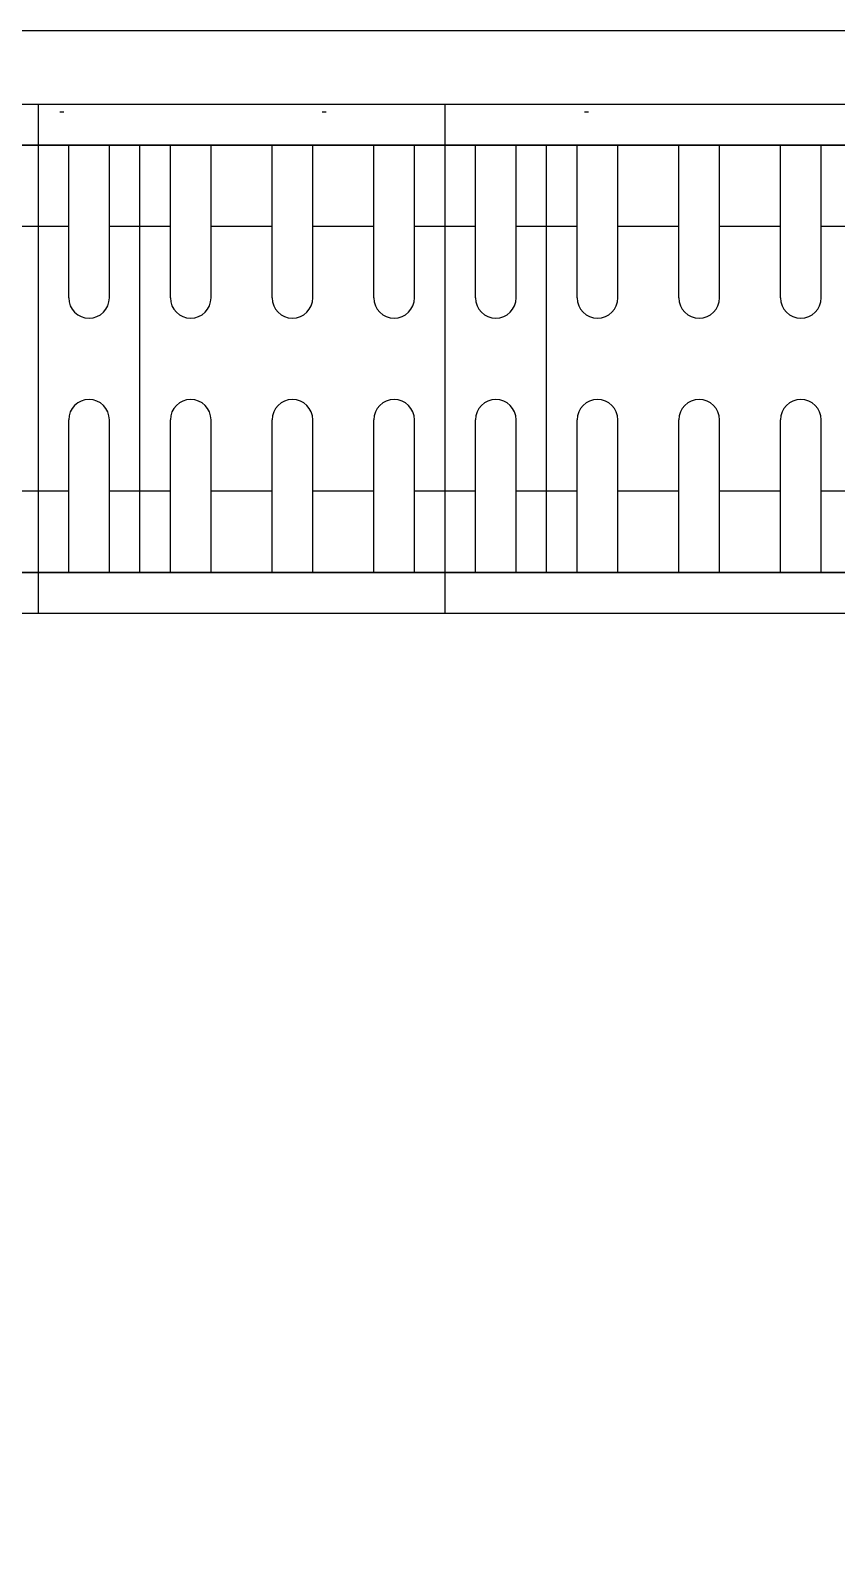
# Model space of a CAD drawing. Header units: inches. Extents: x 21 to 38546, y 13 to 15001.
# Drawn here: x 5736.7 to 5756.51, y 2521.52 to 2559.08 of the extents above; entities that cross this region are included whole.
import ezdxf

# ---------------------------------------------------------------- set-up
doc = ezdxf.new("R2010")
doc.units = ezdxf.units.IN
doc.header["$MEASUREMENT"] = 0
doc.linetypes.add('DOT', pattern=[6.35, 0, -6.35])
doc.layers.add('RAST-IST-RADYATÖR-DİNAMİK BLOK', color=83, linetype='Continuous')
doc.layers.add('Z_MİM_-KM-BEAM-RAY', color=8, linetype='DOT', lineweight=25)
doc.layers.add('Z_MİM_-KM-CERAMIC-09', color=8, linetype='Continuous', lineweight=25)

# ---------------------------------------------------------------- blocks, each defined once
blk = doc.blocks.new('-KM_Kiriş İzi_ZK')
at = {"layer": 'Z_MİM_-KM-BEAM-RAY'}
blk.add_line((1980, 1575.001), (2679.999, 1575.001), dxfattribs=at)
blk = doc.blocks.new('IS_RADYATOR-PLAN-100')
at = {"layer": 'RAST-IST-RADYATÖR-DİNAMİK BLOK', "color": 7}
for p, q in [((90.75, 11.5), (90.75, 7.75)), ((91.75, 11.5), (91.75, 7.75)), ((93.25, 11.5), (93.25, 7.75)), ((94.25, 11.5), (94.25, 7.75)), ((95.75, 11.5), (95.75, 7.75)), ((96.75, 11.5), (96.75, 7.75)), ((90, 9.5), (90.75, 9.5)), ((91.75, 9.5), (92.5, 9.5)), ((92.5, 9.5), (93.25, 9.5)), ((94.25, 9.5), (95, 9.5)), ((95, 9.5), (95.75, 9.5)), ((96.75, 9.5), (97.5, 9.5)), ((90.75, 4.75), (90.75, 1)), ((91.75, 4.75), (91.75, 1)), ((93.25, 4.75), (93.25, 1)), ((94.25, 4.75), (94.25, 1)), ((95.75, 4.75), (95.75, 1)), ((96.75, 4.75), (96.75, 1)), ((90, 3), (90.75, 3)), ((91.75, 3), (92.5, 3)), ((92.5, 3), (93.25, 3)), ((94.25, 3), (95, 3)), ((95, 3), (95.75, 3)), ((96.75, 3), (97.5, 3))]:
    blk.add_line(p, q, dxfattribs=at)
at = {"layer": 'RAST-IST-RADYATÖR-DİNAMİK BLOK'}
for points in [[(0, 0), (100, 0), (100, 12.5), (0, 12.5)], [(2.5, 11.5), (97.5, 11.5), (97.5, 1), (2.5, 1)]]:
    blk.add_lwpolyline(points, dxfattribs=at)
at = {"layer": 'RAST-IST-RADYATÖR-DİNAMİK BLOK', "color": 7}
for centre, start, end in [((91.25, 7.75), 180, 0), ((93.75, 7.75), 180, 0), ((96.25, 7.75), 180, 0), ((91.25, 4.75), 0, 180), ((93.75, 4.75), 0, 180), ((96.25, 4.75), 0, 180)]:
    blk.add_arc(centre, 0.5, start, end, dxfattribs=at)
blk = doc.blocks.new('IS_RADYATOR-PLAN-110')
at = {"layer": 'RAST-IST-RADYATÖR-DİNAMİK BLOK', "color": 7}
for p, q in [((90.75, 11.5), (90.75, 7.75)), ((91.75, 11.5), (91.75, 7.75)), ((93.25, 11.5), (93.25, 7.75)), ((94.25, 11.5), (94.25, 7.75)), ((95.75, 11.5), (95.75, 7.75)), ((96.75, 11.5), (96.75, 7.75)), ((98.25, 11.5), (98.25, 7.75)), ((99.25, 11.5), (99.25, 7.75)), ((100.75, 11.5), (100.75, 7.75)), ((101.75, 11.5), (101.75, 7.75)), ((103.25, 11.5), (103.25, 7.75)), ((104.25, 11.5), (104.25, 7.75)), ((105.75, 11.5), (105.75, 7.75)), ((106.75, 11.5), (106.75, 7.75)), ((90, 9.5), (90.75, 9.5)), ((91.75, 9.5), (92.5, 9.5)), ((92.5, 9.5), (93.25, 9.5)), ((94.25, 9.5), (95, 9.5)), ((95, 9.5), (95.75, 9.5)), ((96.75, 9.5), (97.5, 9.5)), ((97.5, 9.5), (98.25, 9.5)), ((99.25, 9.5), (100, 9.5)), ((100, 9.5), (100.75, 9.5)), ((101.75, 9.5), (102.5, 9.5)), ((102.5, 9.5), (103.25, 9.5)), ((104.25, 9.5), (105, 9.5)), ((105, 9.5), (105.75, 9.5)), ((106.75, 9.5), (107.5, 9.5)), ((90.75, 4.75), (90.75, 1)), ((91.75, 4.75), (91.75, 1)), ((93.25, 4.75), (93.25, 1)), ((94.25, 4.75), (94.25, 1)), ((95.75, 4.75), (95.75, 1)), ((96.75, 4.75), (96.75, 1)), ((98.25, 4.75), (98.25, 1)), ((99.25, 4.75), (99.25, 1)), ((100.75, 4.75), (100.75, 1)), ((101.75, 4.75), (101.75, 1)), ((103.25, 4.75), (103.25, 1)), ((104.25, 4.75), (104.25, 1)), ((105.75, 4.75), (105.75, 1)), ((106.75, 4.75), (106.75, 1)), ((90, 3), (90.75, 3)), ((91.75, 3), (92.5, 3)), ((92.5, 3), (93.25, 3)), ((94.25, 3), (95, 3)), ((95, 3), (95.75, 3)), ((96.75, 3), (97.5, 3)), ((97.5, 3), (98.25, 3)), ((99.25, 3), (100, 3)), ((100, 3), (100.75, 3)), ((101.75, 3), (102.5, 3)), ((102.5, 3), (103.25, 3)), ((104.25, 3), (105, 3)), ((105, 3), (105.75, 3)), ((106.75, 3), (107.5, 3))]:
    blk.add_line(p, q, dxfattribs=at)
at = {"layer": 'RAST-IST-RADYATÖR-DİNAMİK BLOK'}
for points in [[(0, 0), (110, 0), (110, 12.5), (0, 12.5)], [(2.5, 11.5), (107.5, 11.5), (107.5, 1), (2.5, 1)]]:
    blk.add_lwpolyline(points, dxfattribs=at)
at = {"layer": 'RAST-IST-RADYATÖR-DİNAMİK BLOK', "color": 7}
for centre, start, end in [((91.25, 7.75), 180, 0), ((93.75, 7.75), 180, 0), ((96.25, 7.75), 180, 0), ((98.75, 7.75), 180, 0), ((101.25, 7.75), 180, 0), ((103.75, 7.75), 180, 0), ((106.25, 7.75), 180, 0), ((91.25, 4.75), 0, 180), ((93.75, 4.75), 0, 180), ((96.25, 4.75), 0, 180), ((98.75, 4.75), 0, 180), ((101.25, 4.75), 0, 180), ((103.75, 4.75), 0, 180), ((106.25, 4.75), 0, 180)]:
    blk.add_arc(centre, 0.5, start, end, dxfattribs=at)
blk = doc.blocks.new('IS_RADYATOR-PLAN-120')
at = {"layer": 'RAST-IST-RADYATÖR-DİNAMİK BLOK', "color": 7}
for p, q in [((90.75, 11.5), (90.75, 7.75)), ((91.75, 11.5), (91.75, 7.75)), ((93.25, 11.5), (93.25, 7.75)), ((94.25, 11.5), (94.25, 7.75)), ((95.75, 11.5), (95.75, 7.75)), ((96.75, 11.5), (96.75, 7.75)), ((98.25, 11.5), (98.25, 7.75)), ((99.25, 11.5), (99.25, 7.75)), ((100.75, 11.5), (100.75, 7.75)), ((101.75, 11.5), (101.75, 7.75)), ((103.25, 11.5), (103.25, 7.75)), ((104.25, 11.5), (104.25, 7.75)), ((105.75, 11.5), (105.75, 7.75)), ((106.75, 11.5), (106.75, 7.75)), ((108.25, 11.5), (108.25, 7.75)), ((109.25, 11.5), (109.25, 7.75)), ((90, 9.5), (90.75, 9.5)), ((91.75, 9.5), (92.5, 9.5)), ((92.5, 9.5), (93.25, 9.5)), ((94.25, 9.5), (95, 9.5)), ((95, 9.5), (95.75, 9.5)), ((96.75, 9.5), (97.5, 9.5)), ((97.5, 9.5), (98.25, 9.5)), ((99.25, 9.5), (100, 9.5)), ((100, 9.5), (100.75, 9.5)), ((101.75, 9.5), (102.5, 9.5)), ((102.5, 9.5), (103.25, 9.5)), ((104.25, 9.5), (105, 9.5)), ((105, 9.5), (105.75, 9.5)), ((106.75, 9.5), (107.5, 9.5)), ((107.5, 9.5), (108.25, 9.5)), ((109.25, 9.5), (110, 9.5)), ((110, 9.5), (110.75, 9.5)), ((90.75, 4.75), (90.75, 1)), ((91.75, 4.75), (91.75, 1)), ((93.25, 4.75), (93.25, 1)), ((94.25, 4.75), (94.25, 1)), ((95.75, 4.75), (95.75, 1)), ((96.75, 4.75), (96.75, 1)), ((98.25, 4.75), (98.25, 1)), ((99.25, 4.75), (99.25, 1)), ((100.75, 4.75), (100.75, 1)), ((101.75, 4.75), (101.75, 1)), ((103.25, 4.75), (103.25, 1)), ((104.25, 4.75), (104.25, 1)), ((105.75, 4.75), (105.75, 1)), ((106.75, 4.75), (106.75, 1)), ((108.25, 4.75), (108.25, 1)), ((109.25, 4.75), (109.25, 1)), ((90, 3), (90.75, 3)), ((91.75, 3), (92.5, 3)), ((92.5, 3), (93.25, 3)), ((94.25, 3), (95, 3)), ((95, 3), (95.75, 3)), ((96.75, 3), (97.5, 3)), ((97.5, 3), (98.25, 3)), ((99.25, 3), (100, 3)), ((100, 3), (100.75, 3)), ((101.75, 3), (102.5, 3)), ((102.5, 3), (103.25, 3)), ((104.25, 3), (105, 3)), ((105, 3), (105.75, 3)), ((106.75, 3), (107.5, 3)), ((107.5, 3), (108.25, 3)), ((109.25, 3), (110, 3)), ((110, 3), (110.75, 3))]:
    blk.add_line(p, q, dxfattribs=at)
at = {"layer": 'RAST-IST-RADYATÖR-DİNAMİK BLOK'}
for points in [[(0, 0), (120, 0), (120, 12.5), (0, 12.5)], [(2.5, 11.5), (117.5, 11.5), (117.5, 1), (2.5, 1)]]:
    blk.add_lwpolyline(points, dxfattribs=at)
at = {"layer": 'RAST-IST-RADYATÖR-DİNAMİK BLOK', "color": 7}
for centre, start, end in [((91.25, 7.75), 180, 0), ((93.75, 7.75), 180, 0), ((96.25, 7.75), 180, 0), ((98.75, 7.75), 180, 0), ((101.25, 7.75), 180, 0), ((103.75, 7.75), 180, 0), ((106.25, 7.75), 180, 0), ((108.75, 7.75), 180, 0), ((91.25, 4.75), 0, 180), ((93.75, 4.75), 0, 180), ((96.25, 4.75), 0, 180), ((98.75, 4.75), 0, 180), ((101.25, 4.75), 0, 180), ((103.75, 4.75), 0, 180), ((106.25, 4.75), 0, 180), ((108.75, 4.75), 0, 180)]:
    blk.add_arc(centre, 0.5, start, end, dxfattribs=at)
blk = doc.blocks.new('IS_RADYATOR-PLAN-130')
at = {"layer": 'RAST-IST-RADYATÖR-DİNAMİK BLOK', "color": 7}
for p, q in [((90.75, 11.5), (90.75, 7.75)), ((91.75, 11.5), (91.75, 7.75)), ((93.25, 11.5), (93.25, 7.75)), ((94.25, 11.5), (94.25, 7.75)), ((95.75, 11.5), (95.75, 7.75)), ((96.75, 11.5), (96.75, 7.75)), ((98.25, 11.5), (98.25, 7.75)), ((99.25, 11.5), (99.25, 7.75)), ((100.75, 11.5), (100.75, 7.75)), ((101.75, 11.5), (101.75, 7.75)), ((103.25, 11.5), (103.25, 7.75)), ((104.25, 11.5), (104.25, 7.75)), ((105.75, 11.5), (105.75, 7.75)), ((106.75, 11.5), (106.75, 7.75)), ((108.25, 11.5), (108.25, 7.75)), ((109.25, 11.5), (109.25, 7.75)), ((90, 9.5), (90.75, 9.5)), ((91.75, 9.5), (92.5, 9.5)), ((92.5, 9.5), (93.25, 9.5)), ((94.25, 9.5), (95, 9.5)), ((95, 9.5), (95.75, 9.5)), ((96.75, 9.5), (97.5, 9.5)), ((97.5, 9.5), (98.25, 9.5)), ((99.25, 9.5), (100, 9.5)), ((100, 9.5), (100.75, 9.5)), ((101.75, 9.5), (102.5, 9.5)), ((102.5, 9.5), (103.25, 9.5)), ((104.25, 9.5), (105, 9.5)), ((105, 9.5), (105.75, 9.5)), ((106.75, 9.5), (107.5, 9.5)), ((107.5, 9.5), (108.25, 9.5)), ((109.25, 9.5), (110, 9.5)), ((110, 9.5), (110.75, 9.5)), ((90.75, 4.75), (90.75, 1)), ((91.75, 4.75), (91.75, 1)), ((93.25, 4.75), (93.25, 1)), ((94.25, 4.75), (94.25, 1)), ((95.75, 4.75), (95.75, 1)), ((96.75, 4.75), (96.75, 1)), ((98.25, 4.75), (98.25, 1)), ((99.25, 4.75), (99.25, 1)), ((100.75, 4.75), (100.75, 1)), ((101.75, 4.75), (101.75, 1)), ((103.25, 4.75), (103.25, 1)), ((104.25, 4.75), (104.25, 1)), ((105.75, 4.75), (105.75, 1)), ((106.75, 4.75), (106.75, 1)), ((108.25, 4.75), (108.25, 1)), ((109.25, 4.75), (109.25, 1)), ((90, 3), (90.75, 3)), ((91.75, 3), (92.5, 3)), ((92.5, 3), (93.25, 3)), ((94.25, 3), (95, 3)), ((95, 3), (95.75, 3)), ((96.75, 3), (97.5, 3)), ((97.5, 3), (98.25, 3)), ((99.25, 3), (100, 3)), ((100, 3), (100.75, 3)), ((101.75, 3), (102.5, 3)), ((102.5, 3), (103.25, 3)), ((104.25, 3), (105, 3)), ((105, 3), (105.75, 3)), ((106.75, 3), (107.5, 3)), ((107.5, 3), (108.25, 3)), ((109.25, 3), (110, 3)), ((110, 3), (110.75, 3))]:
    blk.add_line(p, q, dxfattribs=at)
at = {"layer": 'RAST-IST-RADYATÖR-DİNAMİK BLOK'}
for points in [[(0, 0), (130, 0), (130, 12.5), (0, 12.5)], [(2.5, 11.5), (127.5, 11.5), (127.5, 1), (2.5, 1)]]:
    blk.add_lwpolyline(points, dxfattribs=at)
at = {"layer": 'RAST-IST-RADYATÖR-DİNAMİK BLOK', "color": 7}
for centre, start, end in [((91.25, 7.75), 180, 0), ((93.75, 7.75), 180, 0), ((96.25, 7.75), 180, 0), ((98.75, 7.75), 180, 0), ((101.25, 7.75), 180, 0), ((103.75, 7.75), 180, 0), ((106.25, 7.75), 180, 0), ((108.75, 7.75), 180, 0), ((91.25, 4.75), 0, 180), ((93.75, 4.75), 0, 180), ((96.25, 4.75), 0, 180), ((98.75, 4.75), 0, 180), ((101.25, 4.75), 0, 180), ((103.75, 4.75), 0, 180), ((106.25, 4.75), 0, 180), ((108.75, 4.75), 0, 180)]:
    blk.add_arc(centre, 0.5, start, end, dxfattribs=at)
blk = doc.blocks.new('IS_RADYATOR-PLAN-140')
at = {"layer": 'RAST-IST-RADYATÖR-DİNAMİK BLOK', "color": 7}
for p, q in [((90.75, 11.5), (90.75, 7.75)), ((91.75, 11.5), (91.75, 7.75)), ((93.25, 11.5), (93.25, 7.75)), ((94.25, 11.5), (94.25, 7.75)), ((95.75, 11.5), (95.75, 7.75)), ((96.75, 11.5), (96.75, 7.75)), ((98.25, 11.5), (98.25, 7.75)), ((99.25, 11.5), (99.25, 7.75)), ((100.75, 11.5), (100.75, 7.75)), ((101.75, 11.5), (101.75, 7.75)), ((103.25, 11.5), (103.25, 7.75)), ((104.25, 11.5), (104.25, 7.75)), ((105.75, 11.5), (105.75, 7.75)), ((106.75, 11.5), (106.75, 7.75)), ((108.25, 11.5), (108.25, 7.75)), ((109.25, 11.5), (109.25, 7.75)), ((90, 9.5), (90.75, 9.5)), ((91.75, 9.5), (92.5, 9.5)), ((92.5, 9.5), (93.25, 9.5)), ((94.25, 9.5), (95, 9.5)), ((95, 9.5), (95.75, 9.5)), ((96.75, 9.5), (97.5, 9.5)), ((97.5, 9.5), (98.25, 9.5)), ((99.25, 9.5), (100, 9.5)), ((100, 9.5), (100.75, 9.5)), ((101.75, 9.5), (102.5, 9.5)), ((102.5, 9.5), (103.25, 9.5)), ((104.25, 9.5), (105, 9.5)), ((105, 9.5), (105.75, 9.5)), ((106.75, 9.5), (107.5, 9.5)), ((107.5, 9.5), (108.25, 9.5)), ((109.25, 9.5), (110, 9.5)), ((110, 9.5), (110.75, 9.5)), ((90.75, 4.75), (90.75, 1)), ((91.75, 4.75), (91.75, 1)), ((93.25, 4.75), (93.25, 1)), ((94.25, 4.75), (94.25, 1)), ((95.75, 4.75), (95.75, 1)), ((96.75, 4.75), (96.75, 1)), ((98.25, 4.75), (98.25, 1)), ((99.25, 4.75), (99.25, 1)), ((100.75, 4.75), (100.75, 1)), ((101.75, 4.75), (101.75, 1)), ((103.25, 4.75), (103.25, 1)), ((104.25, 4.75), (104.25, 1)), ((105.75, 4.75), (105.75, 1)), ((106.75, 4.75), (106.75, 1)), ((108.25, 4.75), (108.25, 1)), ((109.25, 4.75), (109.25, 1)), ((90, 3), (90.75, 3)), ((91.75, 3), (92.5, 3)), ((92.5, 3), (93.25, 3)), ((94.25, 3), (95, 3)), ((95, 3), (95.75, 3)), ((96.75, 3), (97.5, 3)), ((97.5, 3), (98.25, 3)), ((99.25, 3), (100, 3)), ((100, 3), (100.75, 3)), ((101.75, 3), (102.5, 3)), ((102.5, 3), (103.25, 3)), ((104.25, 3), (105, 3)), ((105, 3), (105.75, 3)), ((106.75, 3), (107.5, 3)), ((107.5, 3), (108.25, 3)), ((109.25, 3), (110, 3)), ((110, 3), (110.75, 3))]:
    blk.add_line(p, q, dxfattribs=at)
at = {"layer": 'RAST-IST-RADYATÖR-DİNAMİK BLOK'}
for points in [[(0, 0), (140, 0), (140, 12.5), (0, 12.5)], [(2.5, 11.5), (137.5, 11.5), (137.5, 1), (2.5, 1)]]:
    blk.add_lwpolyline(points, dxfattribs=at)
at = {"layer": 'RAST-IST-RADYATÖR-DİNAMİK BLOK', "color": 7}
for centre, start, end in [((91.25, 7.75), 180, 0), ((93.75, 7.75), 180, 0), ((96.25, 7.75), 180, 0), ((98.75, 7.75), 180, 0), ((101.25, 7.75), 180, 0), ((103.75, 7.75), 180, 0), ((106.25, 7.75), 180, 0), ((108.75, 7.75), 180, 0), ((91.25, 4.75), 0, 180), ((93.75, 4.75), 0, 180), ((96.25, 4.75), 0, 180), ((98.75, 4.75), 0, 180), ((101.25, 4.75), 0, 180), ((103.75, 4.75), 0, 180), ((106.25, 4.75), 0, 180), ((108.75, 4.75), 0, 180)]:
    blk.add_arc(centre, 0.5, start, end, dxfattribs=at)
blk = doc.blocks.new('IS_RADYATOR-PLAN-150')
at = {"layer": 'RAST-IST-RADYATÖR-DİNAMİK BLOK', "color": 7}
for p, q in [((90.75, 11.5), (90.75, 7.75)), ((91.75, 11.5), (91.75, 7.75)), ((93.25, 11.5), (93.25, 7.75)), ((94.25, 11.5), (94.25, 7.75)), ((95.75, 11.5), (95.75, 7.75)), ((96.75, 11.5), (96.75, 7.75)), ((98.25, 11.5), (98.25, 7.75)), ((99.25, 11.5), (99.25, 7.75)), ((100.75, 11.5), (100.75, 7.75)), ((101.75, 11.5), (101.75, 7.75)), ((103.25, 11.5), (103.25, 7.75)), ((104.25, 11.5), (104.25, 7.75)), ((105.75, 11.5), (105.75, 7.75)), ((106.75, 11.5), (106.75, 7.75)), ((108.25, 11.5), (108.25, 7.75)), ((109.25, 11.5), (109.25, 7.75)), ((90, 9.5), (90.75, 9.5)), ((91.75, 9.5), (92.5, 9.5)), ((92.5, 9.5), (93.25, 9.5)), ((94.25, 9.5), (95, 9.5)), ((95, 9.5), (95.75, 9.5)), ((96.75, 9.5), (97.5, 9.5)), ((97.5, 9.5), (98.25, 9.5)), ((99.25, 9.5), (100, 9.5)), ((100, 9.5), (100.75, 9.5)), ((101.75, 9.5), (102.5, 9.5)), ((102.5, 9.5), (103.25, 9.5)), ((104.25, 9.5), (105, 9.5)), ((105, 9.5), (105.75, 9.5)), ((106.75, 9.5), (107.5, 9.5)), ((107.5, 9.5), (108.25, 9.5)), ((109.25, 9.5), (110, 9.5)), ((110, 9.5), (110.75, 9.5)), ((90.75, 4.75), (90.75, 1)), ((91.75, 4.75), (91.75, 1)), ((93.25, 4.75), (93.25, 1)), ((94.25, 4.75), (94.25, 1)), ((95.75, 4.75), (95.75, 1)), ((96.75, 4.75), (96.75, 1)), ((98.25, 4.75), (98.25, 1)), ((99.25, 4.75), (99.25, 1)), ((100.75, 4.75), (100.75, 1)), ((101.75, 4.75), (101.75, 1)), ((103.25, 4.75), (103.25, 1)), ((104.25, 4.75), (104.25, 1)), ((105.75, 4.75), (105.75, 1)), ((106.75, 4.75), (106.75, 1)), ((108.25, 4.75), (108.25, 1)), ((109.25, 4.75), (109.25, 1)), ((90, 3), (90.75, 3)), ((91.75, 3), (92.5, 3)), ((92.5, 3), (93.25, 3)), ((94.25, 3), (95, 3)), ((95, 3), (95.75, 3)), ((96.75, 3), (97.5, 3)), ((97.5, 3), (98.25, 3)), ((99.25, 3), (100, 3)), ((100, 3), (100.75, 3)), ((101.75, 3), (102.5, 3)), ((102.5, 3), (103.25, 3)), ((104.25, 3), (105, 3)), ((105, 3), (105.75, 3)), ((106.75, 3), (107.5, 3)), ((107.5, 3), (108.25, 3)), ((109.25, 3), (110, 3)), ((110, 3), (110.75, 3))]:
    blk.add_line(p, q, dxfattribs=at)
at = {"layer": 'RAST-IST-RADYATÖR-DİNAMİK BLOK'}
for points in [[(-5, 0), (145, 0), (145, 12.5), (-5, 12.5)], [(-2.5, 11.5), (142.5, 11.5), (142.5, 1), (-2.5, 1)]]:
    blk.add_lwpolyline(points, dxfattribs=at)
at = {"layer": 'RAST-IST-RADYATÖR-DİNAMİK BLOK', "color": 7}
for centre, start, end in [((91.25, 7.75), 180, 0), ((93.75, 7.75), 180, 0), ((96.25, 7.75), 180, 0), ((98.75, 7.75), 180, 0), ((101.25, 7.75), 180, 0), ((103.75, 7.75), 180, 0), ((106.25, 7.75), 180, 0), ((108.75, 7.75), 180, 0), ((91.25, 4.75), 0, 180), ((93.75, 4.75), 0, 180), ((96.25, 4.75), 0, 180), ((98.75, 4.75), 0, 180), ((101.25, 4.75), 0, 180), ((103.75, 4.75), 0, 180), ((106.25, 4.75), 0, 180), ((108.75, 4.75), 0, 180)]:
    blk.add_arc(centre, 0.5, start, end, dxfattribs=at)
blk = doc.blocks.new('IS_RADYATOR-PLAN-160')
at = {"layer": 'RAST-IST-RADYATÖR-DİNAMİK BLOK', "color": 7}
for p, q in [((90.75, 11.5), (90.75, 7.75)), ((91.75, 11.5), (91.75, 7.75)), ((93.25, 11.5), (93.25, 7.75)), ((94.25, 11.5), (94.25, 7.75)), ((95.75, 11.5), (95.75, 7.75)), ((96.75, 11.5), (96.75, 7.75)), ((98.25, 11.5), (98.25, 7.75)), ((99.25, 11.5), (99.25, 7.75)), ((100.75, 11.5), (100.75, 7.75)), ((101.75, 11.5), (101.75, 7.75)), ((103.25, 11.5), (103.25, 7.75)), ((104.25, 11.5), (104.25, 7.75)), ((105.75, 11.5), (105.75, 7.75)), ((106.75, 11.5), (106.75, 7.75)), ((108.25, 11.5), (108.25, 7.75)), ((109.25, 11.5), (109.25, 7.75)), ((90, 9.5), (90.75, 9.5)), ((91.75, 9.5), (92.5, 9.5)), ((92.5, 9.5), (93.25, 9.5)), ((94.25, 9.5), (95, 9.5)), ((95, 9.5), (95.75, 9.5)), ((96.75, 9.5), (97.5, 9.5)), ((97.5, 9.5), (98.25, 9.5)), ((99.25, 9.5), (100, 9.5)), ((100, 9.5), (100.75, 9.5)), ((101.75, 9.5), (102.5, 9.5)), ((102.5, 9.5), (103.25, 9.5)), ((104.25, 9.5), (105, 9.5)), ((105, 9.5), (105.75, 9.5)), ((106.75, 9.5), (107.5, 9.5)), ((107.5, 9.5), (108.25, 9.5)), ((109.25, 9.5), (110, 9.5)), ((110, 9.5), (110.75, 9.5)), ((90.75, 4.75), (90.75, 1)), ((91.75, 4.75), (91.75, 1)), ((93.25, 4.75), (93.25, 1)), ((94.25, 4.75), (94.25, 1)), ((95.75, 4.75), (95.75, 1)), ((96.75, 4.75), (96.75, 1)), ((98.25, 4.75), (98.25, 1)), ((99.25, 4.75), (99.25, 1)), ((100.75, 4.75), (100.75, 1)), ((101.75, 4.75), (101.75, 1)), ((103.25, 4.75), (103.25, 1)), ((104.25, 4.75), (104.25, 1)), ((105.75, 4.75), (105.75, 1)), ((106.75, 4.75), (106.75, 1)), ((108.25, 4.75), (108.25, 1)), ((109.25, 4.75), (109.25, 1)), ((90, 3), (90.75, 3)), ((91.75, 3), (92.5, 3)), ((92.5, 3), (93.25, 3)), ((94.25, 3), (95, 3)), ((95, 3), (95.75, 3)), ((96.75, 3), (97.5, 3)), ((97.5, 3), (98.25, 3)), ((99.25, 3), (100, 3)), ((100, 3), (100.75, 3)), ((101.75, 3), (102.5, 3)), ((102.5, 3), (103.25, 3)), ((104.25, 3), (105, 3)), ((105, 3), (105.75, 3)), ((106.75, 3), (107.5, 3)), ((107.5, 3), (108.25, 3)), ((109.25, 3), (110, 3)), ((110, 3), (110.75, 3))]:
    blk.add_line(p, q, dxfattribs=at)
at = {"layer": 'RAST-IST-RADYATÖR-DİNAMİK BLOK'}
for points in [[(-5, 0), (155, 0), (155, 12.5), (-5, 12.5)], [(-2.5, 11.5), (152.5, 11.5), (152.5, 1), (-2.5, 1)]]:
    blk.add_lwpolyline(points, dxfattribs=at)
at = {"layer": 'RAST-IST-RADYATÖR-DİNAMİK BLOK', "color": 7}
for centre, start, end in [((91.25, 7.75), 180, 0), ((93.75, 7.75), 180, 0), ((96.25, 7.75), 180, 0), ((98.75, 7.75), 180, 0), ((101.25, 7.75), 180, 0), ((103.75, 7.75), 180, 0), ((106.25, 7.75), 180, 0), ((108.75, 7.75), 180, 0), ((91.25, 4.75), 0, 180), ((93.75, 4.75), 0, 180), ((96.25, 4.75), 0, 180), ((98.75, 4.75), 0, 180), ((101.25, 4.75), 0, 180), ((103.75, 4.75), 0, 180), ((106.25, 4.75), 0, 180), ((108.75, 4.75), 0, 180)]:
    blk.add_arc(centre, 0.5, start, end, dxfattribs=at)
blk = doc.blocks.new('IS_RADYATOR-PLAN-170')
at = {"layer": 'RAST-IST-RADYATÖR-DİNAMİK BLOK', "color": 7}
for p, q in [((90.75, 11.5), (90.75, 7.75)), ((91.75, 11.5), (91.75, 7.75)), ((93.25, 11.5), (93.25, 7.75)), ((94.25, 11.5), (94.25, 7.75)), ((95.75, 11.5), (95.75, 7.75)), ((96.75, 11.5), (96.75, 7.75)), ((98.25, 11.5), (98.25, 7.75)), ((99.25, 11.5), (99.25, 7.75)), ((100.75, 11.5), (100.75, 7.75)), ((101.75, 11.5), (101.75, 7.75)), ((103.25, 11.5), (103.25, 7.75)), ((104.25, 11.5), (104.25, 7.75)), ((105.75, 11.5), (105.75, 7.75)), ((106.75, 11.5), (106.75, 7.75)), ((108.25, 11.5), (108.25, 7.75)), ((109.25, 11.5), (109.25, 7.75)), ((90, 9.5), (90.75, 9.5)), ((91.75, 9.5), (92.5, 9.5)), ((92.5, 9.5), (93.25, 9.5)), ((94.25, 9.5), (95, 9.5)), ((95, 9.5), (95.75, 9.5)), ((96.75, 9.5), (97.5, 9.5)), ((97.5, 9.5), (98.25, 9.5)), ((99.25, 9.5), (100, 9.5)), ((100, 9.5), (100.75, 9.5)), ((101.75, 9.5), (102.5, 9.5)), ((102.5, 9.5), (103.25, 9.5)), ((104.25, 9.5), (105, 9.5)), ((105, 9.5), (105.75, 9.5)), ((106.75, 9.5), (107.5, 9.5)), ((107.5, 9.5), (108.25, 9.5)), ((109.25, 9.5), (110, 9.5)), ((110, 9.5), (110.75, 9.5)), ((90.75, 4.75), (90.75, 1)), ((91.75, 4.75), (91.75, 1)), ((93.25, 4.75), (93.25, 1)), ((94.25, 4.75), (94.25, 1)), ((95.75, 4.75), (95.75, 1)), ((96.75, 4.75), (96.75, 1)), ((98.25, 4.75), (98.25, 1)), ((99.25, 4.75), (99.25, 1)), ((100.75, 4.75), (100.75, 1)), ((101.75, 4.75), (101.75, 1)), ((103.25, 4.75), (103.25, 1)), ((104.25, 4.75), (104.25, 1)), ((105.75, 4.75), (105.75, 1)), ((106.75, 4.75), (106.75, 1)), ((108.25, 4.75), (108.25, 1)), ((109.25, 4.75), (109.25, 1)), ((90, 3), (90.75, 3)), ((91.75, 3), (92.5, 3)), ((92.5, 3), (93.25, 3)), ((94.25, 3), (95, 3)), ((95, 3), (95.75, 3)), ((96.75, 3), (97.5, 3)), ((97.5, 3), (98.25, 3)), ((99.25, 3), (100, 3)), ((100, 3), (100.75, 3)), ((101.75, 3), (102.5, 3)), ((102.5, 3), (103.25, 3)), ((104.25, 3), (105, 3)), ((105, 3), (105.75, 3)), ((106.75, 3), (107.5, 3)), ((107.5, 3), (108.25, 3)), ((109.25, 3), (110, 3)), ((110, 3), (110.75, 3))]:
    blk.add_line(p, q, dxfattribs=at)
at = {"layer": 'RAST-IST-RADYATÖR-DİNAMİK BLOK'}
for points in [[(-5, 0), (165, 0), (165, 12.5), (-5, 12.5)], [(-2.5, 11.5), (162.5, 11.5), (162.5, 1), (-2.5, 1)]]:
    blk.add_lwpolyline(points, dxfattribs=at)
at = {"layer": 'RAST-IST-RADYATÖR-DİNAMİK BLOK', "color": 7}
for centre, start, end in [((91.25, 7.75), 180, 0), ((93.75, 7.75), 180, 0), ((96.25, 7.75), 180, 0), ((98.75, 7.75), 180, 0), ((101.25, 7.75), 180, 0), ((103.75, 7.75), 180, 0), ((106.25, 7.75), 180, 0), ((108.75, 7.75), 180, 0), ((91.25, 4.75), 0, 180), ((93.75, 4.75), 0, 180), ((96.25, 4.75), 0, 180), ((98.75, 4.75), 0, 180), ((101.25, 4.75), 0, 180), ((103.75, 4.75), 0, 180), ((106.25, 4.75), 0, 180), ((108.75, 4.75), 0, 180)]:
    blk.add_arc(centre, 0.5, start, end, dxfattribs=at)
blk = doc.blocks.new('IS_RADYATOR-PLAN-180')
at = {"layer": 'RAST-IST-RADYATÖR-DİNAMİK BLOK', "color": 7}
for p, q in [((90.75, 11.5), (90.75, 7.75)), ((91.75, 11.5), (91.75, 7.75)), ((93.25, 11.5), (93.25, 7.75)), ((94.25, 11.5), (94.25, 7.75)), ((95.75, 11.5), (95.75, 7.75)), ((96.75, 11.5), (96.75, 7.75)), ((98.25, 11.5), (98.25, 7.75)), ((99.25, 11.5), (99.25, 7.75)), ((100.75, 11.5), (100.75, 7.75)), ((101.75, 11.5), (101.75, 7.75)), ((103.25, 11.5), (103.25, 7.75)), ((104.25, 11.5), (104.25, 7.75)), ((105.75, 11.5), (105.75, 7.75)), ((106.75, 11.5), (106.75, 7.75)), ((108.25, 11.5), (108.25, 7.75)), ((109.25, 11.5), (109.25, 7.75)), ((90, 9.5), (90.75, 9.5)), ((91.75, 9.5), (92.5, 9.5)), ((92.5, 9.5), (93.25, 9.5)), ((94.25, 9.5), (95, 9.5)), ((95, 9.5), (95.75, 9.5)), ((96.75, 9.5), (97.5, 9.5)), ((97.5, 9.5), (98.25, 9.5)), ((99.25, 9.5), (100, 9.5)), ((100, 9.5), (100.75, 9.5)), ((101.75, 9.5), (102.5, 9.5)), ((102.5, 9.5), (103.25, 9.5)), ((104.25, 9.5), (105, 9.5)), ((105, 9.5), (105.75, 9.5)), ((106.75, 9.5), (107.5, 9.5)), ((107.5, 9.5), (108.25, 9.5)), ((109.25, 9.5), (110, 9.5)), ((110, 9.5), (110.75, 9.5)), ((90.75, 4.75), (90.75, 1)), ((91.75, 4.75), (91.75, 1)), ((93.25, 4.75), (93.25, 1)), ((94.25, 4.75), (94.25, 1)), ((95.75, 4.75), (95.75, 1)), ((96.75, 4.75), (96.75, 1)), ((98.25, 4.75), (98.25, 1)), ((99.25, 4.75), (99.25, 1)), ((100.75, 4.75), (100.75, 1)), ((101.75, 4.75), (101.75, 1)), ((103.25, 4.75), (103.25, 1)), ((104.25, 4.75), (104.25, 1)), ((105.75, 4.75), (105.75, 1)), ((106.75, 4.75), (106.75, 1)), ((108.25, 4.75), (108.25, 1)), ((109.25, 4.75), (109.25, 1)), ((90, 3), (90.75, 3)), ((91.75, 3), (92.5, 3)), ((92.5, 3), (93.25, 3)), ((94.25, 3), (95, 3)), ((95, 3), (95.75, 3)), ((96.75, 3), (97.5, 3)), ((97.5, 3), (98.25, 3)), ((99.25, 3), (100, 3)), ((100, 3), (100.75, 3)), ((101.75, 3), (102.5, 3)), ((102.5, 3), (103.25, 3)), ((104.25, 3), (105, 3)), ((105, 3), (105.75, 3)), ((106.75, 3), (107.5, 3)), ((107.5, 3), (108.25, 3)), ((109.25, 3), (110, 3)), ((110, 3), (110.75, 3))]:
    blk.add_line(p, q, dxfattribs=at)
at = {"layer": 'RAST-IST-RADYATÖR-DİNAMİK BLOK'}
for points in [[(-5, 0), (175, 0), (175, 12.5), (-5, 12.5)], [(-2.5, 11.5), (172.5, 11.5), (172.5, 1), (-2.5, 1)]]:
    blk.add_lwpolyline(points, dxfattribs=at)
at = {"layer": 'RAST-IST-RADYATÖR-DİNAMİK BLOK', "color": 7}
for centre, start, end in [((91.25, 7.75), 180, 0), ((93.75, 7.75), 180, 0), ((96.25, 7.75), 180, 0), ((98.75, 7.75), 180, 0), ((101.25, 7.75), 180, 0), ((103.75, 7.75), 180, 0), ((106.25, 7.75), 180, 0), ((108.75, 7.75), 180, 0), ((91.25, 4.75), 0, 180), ((93.75, 4.75), 0, 180), ((96.25, 4.75), 0, 180), ((98.75, 4.75), 0, 180), ((101.25, 4.75), 0, 180), ((103.75, 4.75), 0, 180), ((106.25, 4.75), 0, 180), ((108.75, 4.75), 0, 180)]:
    blk.add_arc(centre, 0.5, start, end, dxfattribs=at)
blk = doc.blocks.new('IS_RADYATOR-PLAN-190')
at = {"layer": 'RAST-IST-RADYATÖR-DİNAMİK BLOK', "color": 7}
for p, q in [((90.75, 11.5), (90.75, 7.75)), ((91.75, 11.5), (91.75, 7.75)), ((93.25, 11.5), (93.25, 7.75)), ((94.25, 11.5), (94.25, 7.75)), ((95.75, 11.5), (95.75, 7.75)), ((96.75, 11.5), (96.75, 7.75)), ((98.25, 11.5), (98.25, 7.75)), ((99.25, 11.5), (99.25, 7.75)), ((100.75, 11.5), (100.75, 7.75)), ((101.75, 11.5), (101.75, 7.75)), ((103.25, 11.5), (103.25, 7.75)), ((104.25, 11.5), (104.25, 7.75)), ((105.75, 11.5), (105.75, 7.75)), ((106.75, 11.5), (106.75, 7.75)), ((108.25, 11.5), (108.25, 7.75)), ((109.25, 11.5), (109.25, 7.75)), ((90, 9.5), (90.75, 9.5)), ((91.75, 9.5), (92.5, 9.5)), ((92.5, 9.5), (93.25, 9.5)), ((94.25, 9.5), (95, 9.5)), ((95, 9.5), (95.75, 9.5)), ((96.75, 9.5), (97.5, 9.5)), ((97.5, 9.5), (98.25, 9.5)), ((99.25, 9.5), (100, 9.5)), ((100, 9.5), (100.75, 9.5)), ((101.75, 9.5), (102.5, 9.5)), ((102.5, 9.5), (103.25, 9.5)), ((104.25, 9.5), (105, 9.5)), ((105, 9.5), (105.75, 9.5)), ((106.75, 9.5), (107.5, 9.5)), ((107.5, 9.5), (108.25, 9.5)), ((109.25, 9.5), (110, 9.5)), ((110, 9.5), (110.75, 9.5)), ((90.75, 4.75), (90.75, 1)), ((91.75, 4.75), (91.75, 1)), ((93.25, 4.75), (93.25, 1)), ((94.25, 4.75), (94.25, 1)), ((95.75, 4.75), (95.75, 1)), ((96.75, 4.75), (96.75, 1)), ((98.25, 4.75), (98.25, 1)), ((99.25, 4.75), (99.25, 1)), ((100.75, 4.75), (100.75, 1)), ((101.75, 4.75), (101.75, 1)), ((103.25, 4.75), (103.25, 1)), ((104.25, 4.75), (104.25, 1)), ((105.75, 4.75), (105.75, 1)), ((106.75, 4.75), (106.75, 1)), ((108.25, 4.75), (108.25, 1)), ((109.25, 4.75), (109.25, 1)), ((90, 3), (90.75, 3)), ((91.75, 3), (92.5, 3)), ((92.5, 3), (93.25, 3)), ((94.25, 3), (95, 3)), ((95, 3), (95.75, 3)), ((96.75, 3), (97.5, 3)), ((97.5, 3), (98.25, 3)), ((99.25, 3), (100, 3)), ((100, 3), (100.75, 3)), ((101.75, 3), (102.5, 3)), ((102.5, 3), (103.25, 3)), ((104.25, 3), (105, 3)), ((105, 3), (105.75, 3)), ((106.75, 3), (107.5, 3)), ((107.5, 3), (108.25, 3)), ((109.25, 3), (110, 3)), ((110, 3), (110.75, 3))]:
    blk.add_line(p, q, dxfattribs=at)
at = {"layer": 'RAST-IST-RADYATÖR-DİNAMİK BLOK'}
for points in [[(-5, 0), (185, 0), (185, 12.5), (-5, 12.5)], [(182.5, 11.5), (-2.5, 11.5), (-2.5, 1), (182.5, 1)]]:
    blk.add_lwpolyline(points, dxfattribs=at)
at = {"layer": 'RAST-IST-RADYATÖR-DİNAMİK BLOK', "color": 7}
for centre, start, end in [((91.25, 7.75), 180, 0), ((93.75, 7.75), 180, 0), ((96.25, 7.75), 180, 0), ((98.75, 7.75), 180, 0), ((101.25, 7.75), 180, 0), ((103.75, 7.75), 180, 0), ((106.25, 7.75), 180, 0), ((108.75, 7.75), 180, 0), ((91.25, 4.75), 0, 180), ((93.75, 4.75), 0, 180), ((96.25, 4.75), 0, 180), ((98.75, 4.75), 0, 180), ((101.25, 4.75), 0, 180), ((103.75, 4.75), 0, 180), ((106.25, 4.75), 0, 180), ((108.75, 4.75), 0, 180)]:
    blk.add_arc(centre, 0.5, start, end, dxfattribs=at)
blk = doc.blocks.new('IS_RADYATOR-PLAN-200')
at = {"layer": 'RAST-IST-RADYATÖR-DİNAMİK BLOK', "color": 7}
for p, q in [((95.75, 11.5), (95.75, 7.75)), ((96.75, 11.5), (96.75, 7.75)), ((98.25, 11.5), (98.25, 7.75)), ((99.25, 11.5), (99.25, 7.75)), ((100.75, 11.5), (100.75, 7.75)), ((101.75, 11.5), (101.75, 7.75)), ((103.25, 11.5), (103.25, 7.75)), ((104.25, 11.5), (104.25, 7.75)), ((105.75, 11.5), (105.75, 7.75)), ((106.75, 11.5), (106.75, 7.75)), ((108.25, 11.5), (108.25, 7.75)), ((109.25, 11.5), (109.25, 7.75)), ((110.75, 11.5), (110.75, 7.75)), ((111.75, 11.5), (111.75, 7.75)), ((113.25, 11.5), (113.25, 7.75)), ((114.25, 11.5), (114.25, 7.75)), ((95, 9.5), (95.75, 9.5)), ((96.75, 9.5), (97.5, 9.5)), ((97.5, 9.5), (98.25, 9.5)), ((99.25, 9.5), (100, 9.5)), ((100, 9.5), (100.75, 9.5)), ((101.75, 9.5), (102.5, 9.5)), ((102.5, 9.5), (103.25, 9.5)), ((104.25, 9.5), (105, 9.5)), ((105, 9.5), (105.75, 9.5)), ((106.75, 9.5), (107.5, 9.5)), ((107.5, 9.5), (108.25, 9.5)), ((109.25, 9.5), (110, 9.5)), ((110, 9.5), (110.75, 9.5)), ((111.75, 9.5), (112.5, 9.5)), ((112.5, 9.5), (113.25, 9.5)), ((114.25, 9.5), (115, 9.5)), ((115, 9.5), (115.75, 9.5)), ((95.75, 4.75), (95.75, 1)), ((96.75, 4.75), (96.75, 1)), ((98.25, 4.75), (98.25, 1)), ((99.25, 4.75), (99.25, 1)), ((100.75, 4.75), (100.75, 1)), ((101.75, 4.75), (101.75, 1)), ((103.25, 4.75), (103.25, 1)), ((104.25, 4.75), (104.25, 1)), ((105.75, 4.75), (105.75, 1)), ((106.75, 4.75), (106.75, 1)), ((108.25, 4.75), (108.25, 1)), ((109.25, 4.75), (109.25, 1)), ((110.75, 4.75), (110.75, 1)), ((111.75, 4.75), (111.75, 1)), ((113.25, 4.75), (113.25, 1)), ((114.25, 4.75), (114.25, 1)), ((95, 3), (95.75, 3)), ((96.75, 3), (97.5, 3)), ((97.5, 3), (98.25, 3)), ((99.25, 3), (100, 3)), ((100, 3), (100.75, 3)), ((101.75, 3), (102.5, 3)), ((102.5, 3), (103.25, 3)), ((104.25, 3), (105, 3)), ((105, 3), (105.75, 3)), ((106.75, 3), (107.5, 3)), ((107.5, 3), (108.25, 3)), ((109.25, 3), (110, 3)), ((110, 3), (110.75, 3)), ((111.75, 3), (112.5, 3)), ((112.5, 3), (113.25, 3)), ((114.25, 3), (115, 3)), ((115, 3), (115.75, 3))]:
    blk.add_line(p, q, dxfattribs=at)
at = {"layer": 'RAST-IST-RADYATÖR-DİNAMİK BLOK'}
for points in [[(0, 0), (200, 0), (200, 12.5), (0, 12.5)], [(2.5, 11.5), (197.5, 11.5), (197.5, 1), (2.5, 1)]]:
    blk.add_lwpolyline(points, dxfattribs=at)
at = {"layer": 'RAST-IST-RADYATÖR-DİNAMİK BLOK', "color": 7}
for centre, start, end in [((96.25, 7.75), 180, 0), ((98.75, 7.75), 180, 0), ((101.25, 7.75), 180, 0), ((103.75, 7.75), 180, 0), ((106.25, 7.75), 180, 0), ((108.75, 7.75), 180, 0), ((111.25, 7.75), 180, 0), ((113.75, 7.75), 180, 0), ((96.25, 4.75), 0, 180), ((98.75, 4.75), 0, 180), ((101.25, 4.75), 0, 180), ((103.75, 4.75), 0, 180), ((106.25, 4.75), 0, 180), ((108.75, 4.75), 0, 180), ((111.25, 4.75), 0, 180), ((113.75, 4.75), 0, 180)]:
    blk.add_arc(centre, 0.5, start, end, dxfattribs=at)
blk = doc.blocks.new('IS_U4736')
for name, p in [('IS_RADYATOR-PLAN-100', (0, 0)), ('IS_RADYATOR-PLAN-110', (0, 0)), ('IS_RADYATOR-PLAN-120', (0, 0)), ('IS_RADYATOR-PLAN-130', (0, 0)), ('IS_RADYATOR-PLAN-140', (0, 0)), ('IS_RADYATOR-PLAN-150', (0, 0)), ('IS_RADYATOR-PLAN-160', (0, 0)), ('IS_RADYATOR-PLAN-170', (0, 0)), ('IS_RADYATOR-PLAN-180', (0, 0)), ('IS_RADYATOR-PLAN-190', (0, 0)), ('IS_RADYATOR-PLAN-200', (-5, 0))]:
    blk.add_blockref(name, p)

msp = doc.modelspace()

# ---------------------------------------------------------------- linework, layer by layer
at = {"layer": 'Z_MİM_-KM-CERAMIC-09'}
msp.add_lwpolyline([(5589.757, 2559.084), (6008.756, 2559.084), (6008.757, 2460.083), (5838.756, 2460.083), (5838.756, 2439.083), (6008.756, 2439.083), (6008.758, 2345.084), (5589.757, 2345.084)], close=True, dxfattribs=at)

# ---------------------------------------------------------------- block references
at = {"layer": 'RAST-IST-RADYATÖR-DİNAMİK BLOK', "rotation": 180}
msp.add_blockref('IS_U4736', (5846.884, 2557.263), dxfattribs=at)
at = {"layer": 'Z_MİM_-KM-BEAM-RAY'}
msp.add_blockref('-KM_Kiriş İzi_ZK', (3331.714, 982.083), dxfattribs=at)

doc.saveas('drawing.dxf')
